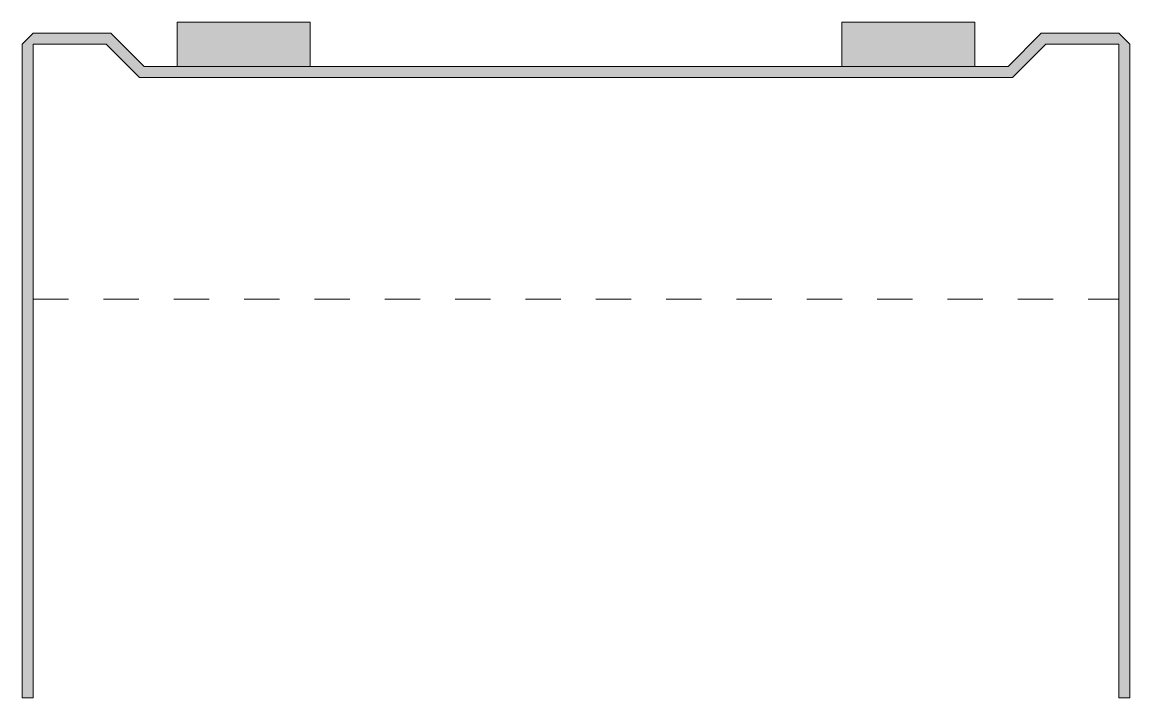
# Model space of a CAD drawing. Header units: metres. Extents: x -50 to 50, y -60 to 1.
import ezdxf

# ---------------------------------------------------------------- set-up
doc = ezdxf.new("R2010")
doc.units = ezdxf.units.M
doc.linetypes.add('Dash', pattern=[6.35, 3.175, -3.175])
doc.layers.add('A-DETL-GENF', color=92, linetype='Continuous', lineweight=18)
doc.layers.add('A-DETL-GENF-HDLN', color=1, linetype='Dash', lineweight=18)

# ---------------------------------------------------------------- blocks, each defined once
blk = doc.blocks.new('22 metalstud profiel - 100 mm hor P-prof-2306156-00_0 Basismaterialen')
at = {"layer": 'A-DETL-GENF', "linetype": 'Dash'}
for points in [[(-24, -3), (-24, 1), (-36, 1), (-36, -3)], [(36, -3), (36, 1), (24, 1), (24, -3)], [(-49, -60), (-49, -1), (-42.41, -1), (-39.41, -4), (39.41, -4), (42.41, -1), (49, -1), (49, -60), (50, -60), (50, -1), (49, 0), (42, 0), (39, -3), (-39, -3), (-42, 0), (-49, 0), (-50, -1), (-50, -60)]]:
    blk.add_hatch(color=256, dxfattribs=at).paths.add_polyline_path(points)
at = {"layer": 'A-DETL-GENF'}
for p, q in [((-24, 1), (-36, 1)), ((-36, 1), (-36, -3)), ((-24, -3), (-24, 1)), ((36, 1), (24, 1)), ((24, 1), (24, -3)), ((36, -3), (36, 1)), ((42, 0), (39, -3)), ((49, 0), (42, 0)), ((50, -1), (49, 0)), ((-49, 0), (-50, -1)), ((-42, 0), (-49, 0)), ((-39, -3), (-42, 0)), ((-50, -1), (-50, -60)), ((-49, -60), (-49, -1)), ((-49, -1), (-42.41, -1)), ((-42.41, -1), (-39.41, -4)), ((39.41, -4), (42.41, -1)), ((42.41, -1), (49, -1)), ((49, -1), (49, -60)), ((50, -60), (50, -1)), ((39, -3), (-39, -3)), ((-39.41, -4), (39.41, -4)), ((-50, -60), (-49, -60)), ((49, -60), (50, -60)), ((50, -60), (49, -60))]:
    blk.add_line(p, q, dxfattribs=at)
at = {"layer": 'A-DETL-GENF-HDLN'}
blk.add_line((-49, -24), (49, -24), dxfattribs=at)

msp = doc.modelspace()

# ---------------------------------------------------------------- block references
msp.add_blockref('22 metalstud profiel - 100 mm hor P-prof-2306156-00_0 Basismaterialen', (0, 0))

doc.saveas('drawing.dxf')
